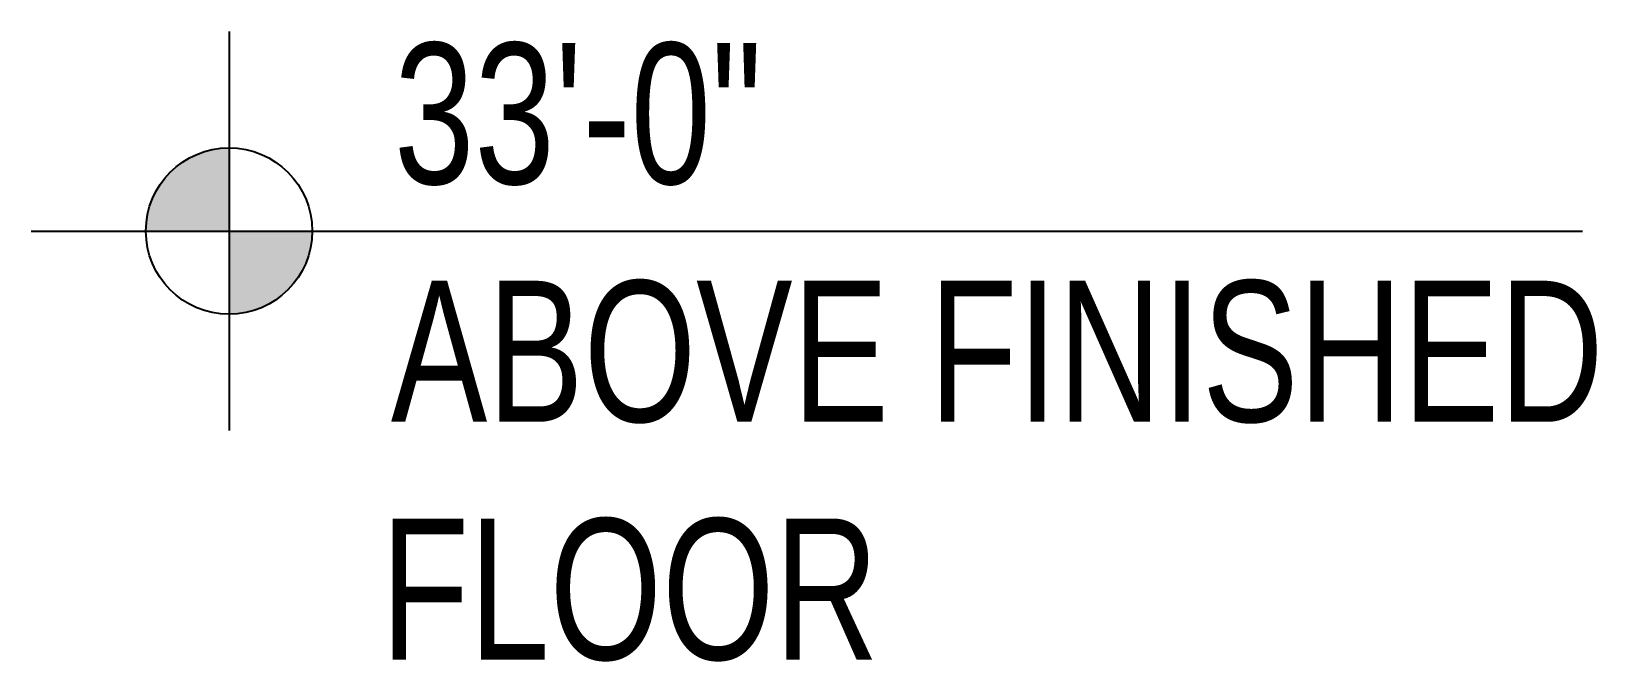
# Model space of a CAD drawing. Header units: inches. Extents: x -0.13 to 0.91, y -0.29 to 0.13.
import ezdxf

# ---------------------------------------------------------------- set-up
doc = ezdxf.new("R2010")
doc.units = ezdxf.units.IN
doc.header["$MEASUREMENT"] = 0
doc.layers.add('0 @ 1', color=7, linetype='Continuous')
doc.styles.add('SansAttr', font='swisscl.ttf')

# ---------------------------------------------------------------- blocks, each defined once
blk = doc.blocks.new('*U7')
at = {"linetype": 'ByBlock', "lineweight": -2}
h = blk.add_hatch(color=0, dxfattribs=at)
h.paths.add_polyline_path([(0, 0.0553, 0.414214), (-0.0553, 0), (0, 0)])
h.paths.add_polyline_path([(0.0553, 0), (0, 0), (0, -0.0553, 0.414214)])
at = {"color": 1, "linetype": 'ByBlock', "lineweight": -2, "ltscale": 10}
blk.add_line((0, 0.1327), (0, -0.1327), dxfattribs=at)
at = {"color": 1, "linetype": 'ByBlock', "lineweight": -2}
blk.add_line((-0.1315, 0), (0.8998, 0), dxfattribs=at)
at = {"color": 0, "linetype": 'ByBlock', "lineweight": -2}
blk.add_circle((0, 0), 0.0553, dxfattribs=at)
at = {"color": 0, "linetype": 'ByBlock', "lineweight": -2, "style": 'SansAttr'}
blk.add_attdef('HEIGHT', (0.1097, 0.0313), '', height=0.0938, dxfattribs=at)
at = {"style": 'SansAttr'}
blk.add_attdef('REFERENCE_001', (0.1097, -0.125), '', height=0.0938, dxfattribs=at)

msp = doc.modelspace()

# ---------------------------------------------------------------- block references
at = {"layer": '0 @ 1'}
ref = msp.add_blockref('*U7', (0, 0), dxfattribs=at)
ref.add_attrib('HEIGHT', '33\'-0"', (0.1097, 0.0313), dxfattribs={"layer": '0', "color": 0, "linetype": 'ByBlock', "lineweight": -2, "height": 0.09375, "style": 'SansAttr'})
ref.add_attrib('REFERENCE_001', 'ABOVE FINISHED', (0.1076, -0.1268), dxfattribs={"layer": '0', "height": 0.09375, "style": 'SansAttr'})
ref.add_attrib('REFERENCE_002', 'FLOOR', (0.1009, -0.2849), dxfattribs={"layer": '0', "height": 0.09375, "style": 'SansAttr'})

doc.saveas('drawing.dxf')
